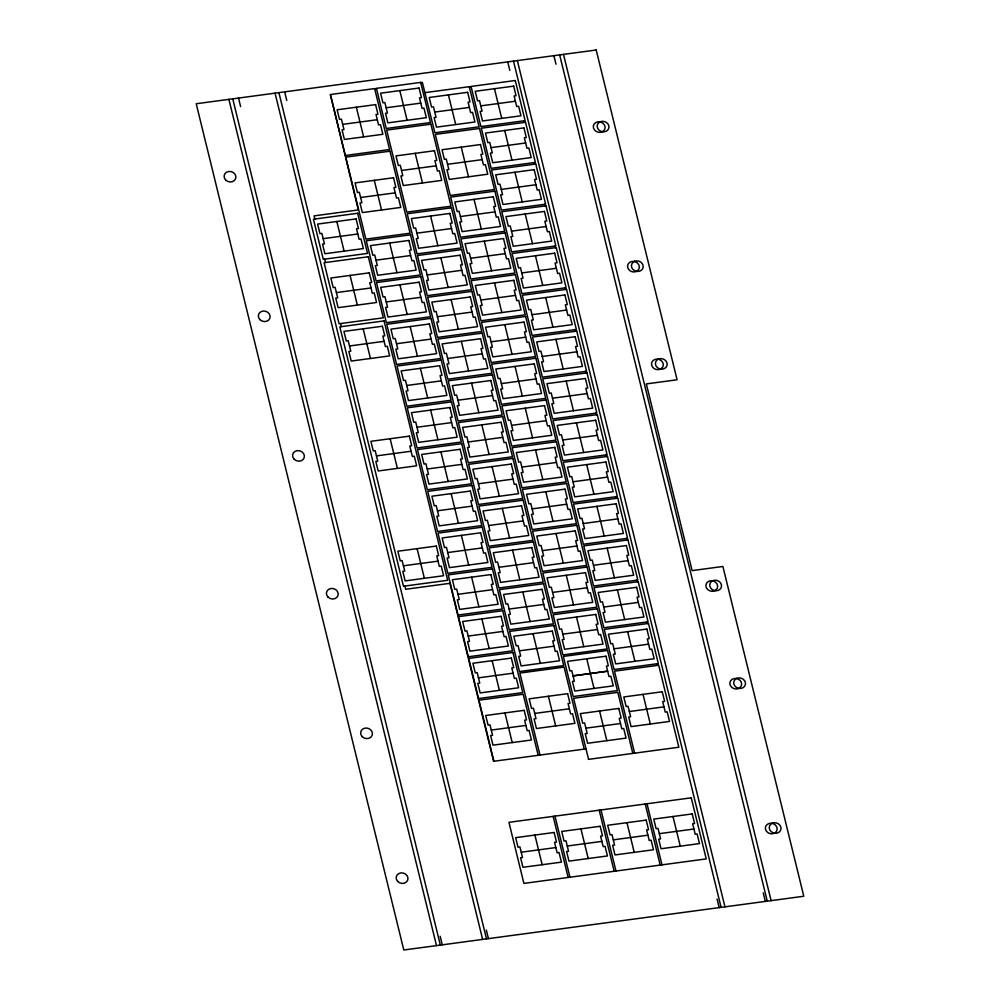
<?xml version="1.0" encoding="UTF-8"?>
<svg xmlns="http://www.w3.org/2000/svg" width="1000" height="1000" viewBox="0 0 1000 1000"><rect width="100%" height="100%" fill="white"/><g stroke="black" fill="none" stroke-linecap="round" stroke-linejoin="round"><path stroke-width="1.5" d="M330.45 94.725L358.312 209.938L314.088 215.875L314.862 219.037M374.675 88.775L376.475 88.537M420.7 82.587L422.362 82.375L434.875 132.775L479.1 126.825L469.25 86.7L425.025 92.638M469.3 86.875L471.1 86.638M386.163 107.775L420.775 103.125M342.688 124.362L377.3 119.712M434.762 112.062L469.375 107.413M480.788 105.875L515.4 101.225M491.025 147.637L525.65 142.988M401.538 170.475L436.15 165.825M447.575 164.288L482.188 159.637M360.625 197.488L395.238 192.838M501.275 189.4L535.887 184.75M460.387 216.525L495 211.875M323.175 238.65L357.788 233.988M416.925 233.175L451.538 228.525M511.525 231.163L546.138 226.513M376 260.188L410.613 255.538M470.625 258.288L505.238 253.637M427.163 274.95L461.788 270.287M336.4 292.587L371.012 287.938M521.763 272.938L556.375 268.288M386.25 301.95L420.863 297.3M480.875 300.05L515.487 295.4M437.413 316.712L472.025 312.062M532.013 314.7L566.625 310.05M349.5 345.975L384.113 341.325M396.488 343.725L431.112 339.075M491.125 341.825L525.737 337.175M447.663 358.475L482.275 353.825M542.263 356.463L576.875 351.812M406.737 385.487L441.35 380.838M501.362 383.587L535.975 378.938M457.9 400.238L492.512 395.588M552.5 398.225L587.112 393.575M416.987 427.25L451.6 422.6M511.613 425.35L546.225 420.7M468.15 442L502.762 437.35M376.463 455.887L411.075 451.238M562.75 439.988L597.362 435.337M427.225 469.012L461.85 464.363M521.85 467.113L556.475 462.463M478.4 483.775L513.013 479.113M573 481.763L607.612 477.1M437.475 510.775L472.088 506.125M532.1 508.875L566.712 504.225M488.638 525.538L523.25 520.887M583.237 523.525L617.85 518.875M447.725 552.55L482.337 547.9M403.425 565.8L438.038 561.15M542.35 550.65L576.962 546M498.888 567.3L533.5 562.65M593.488 565.288L628.1 560.638M457.962 594.312L492.575 589.663M552.587 592.413L587.2 587.762M509.137 609.062L543.75 604.412M603.725 607.05L638.35 602.4M468.212 636.075L502.825 631.425M562.837 634.175L597.45 629.525M519.375 650.825L553.987 646.175M613.975 648.812L648.587 644.163M478.462 677.837L513.075 673.188M573.05 675.825L607.675 671.175L573.088 675.938M534.725 713.425L569.35 708.775M491.275 730.075L525.887 725.425M629.362 711.525L663.975 706.862M585.9 728.175L620.513 723.525M585.875 748.9L493.575 761.312L449.913 583.325L405.675 589.275L404.888 586.038M588.438 759.375L678.838 747.225L658.725 665.212L614.487 671.162L634.612 753.175M521.237 852.212L555.85 847.562M567.263 846.025L601.875 841.375M613.288 839.85L647.9 835.188M659.325 833.662L693.938 829.013M563.5 54.387L771.1 900.65M559.663 54.913L767.25 901.162M763.238 892.875L765.325 901.425M553.888 55.688L555.988 64.225M517.35 60.6L724.95 906.85M513.5 61.112L721.1 907.362M717.087 899.087L719.175 907.625M524.163 120.775L524.562 122.4M534.412 162.537L534.812 164.175M544.663 204.3L545.062 205.938M554.9 246.062L555.3 247.7M565.15 287.825L565.55 289.462M575.4 329.6L575.8 331.225M585.638 371.362L586.038 372.987M595.887 413.125L596.287 414.762M606.125 454.888L606.538 456.525M616.375 496.65L616.775 498.288M626.625 538.425L627.025 540.05M636.862 580.188L637.263 581.812M647.113 621.95L647.513 623.587M657.362 663.713L657.763 665.35M507.738 61.887L509.837 70.425M494.45 88.713L501.725 118.375M504.7 130.475L511.975 160.138M514.95 172.25L522.225 201.912M525.188 214.013L532.463 243.675M535.438 255.775L542.712 285.438M545.675 297.538L552.962 327.2M555.925 339.3L563.2 368.963M566.175 381.075L573.45 410.737M576.413 422.837L583.688 452.5M586.663 464.6L593.938 494.263M596.912 506.362L604.188 536.025M607.15 548.125L614.425 577.788M617.4 589.9L624.675 619.562M627.65 631.663L634.925 661.325M643.025 694.362L650.3 724.025M672.987 816.5L680.263 846.162M647.025 803.775L662 864.837M632.812 753.413L617.825 692.337L573.6 698.288L588.575 759.35M645.225 804.013L660.2 865.088M448.425 94.9L455.7 124.562M461.238 147.137L468.512 176.8M474.05 199.375L481.325 229.037M484.3 241.137L491.575 270.8M494.538 282.9L501.825 312.562M504.787 324.663L512.062 354.325M515.037 366.425L522.312 396.087M525.275 408.188L532.55 437.85M535.525 449.963L542.8 479.625M545.775 491.725L553.05 521.388M556.013 533.488L563.288 563.15M566.263 575.25L573.538 604.913M576.5 617.013L583.787 646.675M586.75 658.787L594.025 688.45M599.562 711.012L606.838 740.675M626.962 822.688L634.237 852.35M600.988 809.95L615.975 871.025M584.212 749.125L564.1 667.125L519.862 673.062L539.987 755.075M599.188 810.2L614.175 871.263M399.825 90.612L407.1 120.275M415.213 153.325L422.488 182.987M430.588 216.025L437.863 245.688M440.838 257.787L448.113 287.45M451.087 299.55L458.363 329.212M461.325 341.312L468.6 370.975M471.575 383.088L478.85 412.75M481.812 424.85L489.1 454.513M492.062 466.613L499.338 496.275M502.312 508.375L509.588 538.038M512.55 550.138L519.825 579.8M522.8 591.912L530.075 621.575M533.05 633.675L540.325 663.337M548.4 696.263L555.675 725.925M580.925 828.875L588.212 858.538M554.963 816.137L569.95 877.212M538.188 755.312L523.2 694.237L478.975 700.188L493.95 761.25M553.162 816.388L568.15 877.45M356.35 107.212L363.625 136.875M374.288 180.325L381.562 210M389.675 243.038L396.95 272.7M399.913 284.8L407.188 314.462M410.163 326.562L417.438 356.225M420.412 368.325L427.688 397.987M430.65 410.1L437.925 439.762M440.9 451.863L448.175 481.525M451.15 493.625L458.425 523.288M461.388 535.388L468.663 565.05M471.637 577.15L478.913 606.812M481.875 618.913L489.162 648.575M492.125 660.688L499.4 690.35M504.938 712.913L512.212 742.575M534.9 835.062L542.175 864.725M336.838 221.488L344.113 251.15M350.075 275.425L357.35 305.087M363.175 328.825L370.45 358.488M390.138 438.738L397.413 468.4M417.1 548.65L424.375 578.312M284.662 91.862L286.762 100.4M324.7 259.163L325.525 262.5M340.5 323.575L341.25 326.65M486.325 930.088L488.413 938.625M278.9 92.638L486.5 938.888M275.05 93.15L482.65 939.4M238.512 98.062L240.613 106.6M440.175 936.287L442.262 944.837M232.75 98.837L440.337 945.088M228.9 99.35L436.5 945.612M600.325 121.725L599.062 122.438A5.962 5.225 16.5 0 0 601.287 131.5L602.812 131.838A5.962 5.225 16.5 0 0 608.825 125.8A5.962 5.225 16.5 0 0 600.325 121.725M603.212 131.237L601.95 131.95A5.962 5.225 16.5 0 1 593.45 127.875A5.962 5.225 16.5 0 1 599.462 121.838L600.988 122.175A5.962 5.225 16.5 0 1 603.212 131.237M634.575 261.312L633.312 262.025A5.962 5.225 16.5 0 0 635.538 271.087L637.05 271.425A5.962 5.225 16.5 0 0 643.075 265.387A5.962 5.225 16.5 0 0 634.575 261.312M637.45 270.825L636.188 271.537A5.962 5.225 16.5 0 1 627.688 267.462A5.962 5.225 16.5 0 1 633.713 261.425L635.225 261.762A5.962 5.225 16.5 0 1 637.45 270.825M658.538 359.025L657.275 359.738A5.962 5.225 16.5 0 0 659.5 368.8L661.025 369.137A5.962 5.225 16.5 0 0 667.038 363.1A5.962 5.225 16.5 0 0 658.538 359.025M661.425 368.537L660.163 369.25A5.962 5.225 16.5 0 1 651.663 365.175A5.962 5.225 16.5 0 1 657.675 359.137L659.2 359.475A5.962 5.225 16.5 0 1 661.425 368.537M712.9 580.625L711.637 581.325A5.962 5.225 16.5 0 0 713.863 590.4L715.387 590.737A5.962 5.225 16.5 0 0 721.4 584.7A5.962 5.225 16.5 0 0 712.9 580.625M715.788 590.138L714.525 590.85A5.962 5.225 16.5 0 1 706.025 586.763A5.962 5.225 16.5 0 1 712.038 580.737L713.562 581.075A5.962 5.225 16.5 0 1 715.788 590.138M736.875 678.337L735.612 679.038A5.962 5.225 16.5 0 0 737.837 688.112L739.35 688.45A5.962 5.225 16.5 0 0 745.375 682.412A5.962 5.225 16.5 0 0 736.875 678.337M739.75 687.85L738.487 688.562A5.962 5.225 16.5 0 1 729.987 684.475A5.962 5.225 16.5 0 1 736.012 678.45L737.525 678.787A5.962 5.225 16.5 0 1 739.75 687.85M772.4 823.15L771.137 823.863A5.962 5.225 16.5 0 0 773.363 832.938L774.875 833.263A5.962 5.225 16.5 0 0 780.9 827.237A5.962 5.225 16.5 0 0 772.4 823.15M775.275 832.675L774.013 833.388A5.962 5.225 16.5 0 1 765.512 829.3A5.962 5.225 16.5 0 1 771.538 823.275L773.062 823.612A5.962 5.225 16.5 0 1 775.275 832.675M596.2 50L196.213 103.75L403.8 950L803.787 896.25L722.887 566.475L692.125 570.612L646.325 383.913L677.087 379.775L596.2 50M374.625 88.6L330.4 94.537L345.35 155.475L389.575 149.537L374.625 88.6M420.662 82.413L376.425 88.35L386.275 128.488L430.5 122.537L420.662 82.413M419.062 88.038L380.6 93.2L382.95 102.8L384.875 102.537L387.438 113.012L385.525 113.263L387.875 122.863L426.337 117.7L423.975 108.1L422.062 108.362L419.487 97.888L421.413 97.625L419.062 88.038M515.288 80.512L471.05 86.45L480.9 126.587L525.125 120.638L515.288 80.512M375.588 104.625L337.125 109.787L339.475 119.388L341.4 119.125L343.963 129.6L342.05 129.863L344.4 139.45L382.863 134.288L380.5 124.688L378.575 124.95L376.012 114.475L377.938 114.225L375.588 104.625M467.65 92.312L429.2 97.487L431.55 107.088L433.475 106.825L436.037 117.287L434.113 117.55L436.475 127.15L474.938 121.975L472.575 112.387L470.65 112.638L468.088 102.175L470.012 101.912L467.65 92.312M513.688 86.137L475.225 91.3L477.575 100.9L479.5 100.638L482.075 111.112L480.15 111.363L482.5 120.962L520.962 115.8L518.612 106.2L516.688 106.463L514.113 95.988L516.038 95.725L513.688 86.137M430.9 124.175L386.675 130.113L406.788 212.125L451.025 206.188L430.9 124.175M479.5 128.463L435.275 134.4L450.25 195.475L494.487 189.525L479.5 128.463M525.525 122.275L481.3 128.212L491.15 168.35L535.375 162.413L525.525 122.275M523.925 127.9L485.475 133.062L487.825 142.662L489.75 142.4L492.312 152.875L490.387 153.125L492.75 162.725L531.2 157.562L528.85 147.963L526.925 148.225L524.362 137.75L526.287 137.5L523.925 127.9M389.988 151.188L345.75 157.125L365.875 239.137L410.1 233.2L389.988 151.188M434.438 150.738L395.975 155.9L398.338 165.5L400.262 165.238L402.825 175.712L400.9 175.975L403.263 185.562L441.712 180.4L439.363 170.8L437.438 171.062L434.875 160.588L436.8 160.338L434.438 150.738M480.475 144.55L442.013 149.725L444.363 159.312L446.287 159.062L448.85 169.525L446.938 169.788L449.288 179.387L487.75 174.213L485.387 164.613L483.462 164.875L480.9 154.4L482.825 154.15L480.475 144.55M393.525 177.75L355.062 182.913L357.413 192.512L359.338 192.25L361.9 202.725L359.988 202.975L362.337 212.575L400.8 207.413L398.438 197.812L396.525 198.075L393.95 187.6L395.875 187.35L393.525 177.75M535.775 164.037L491.55 169.988L501.388 210.113L545.625 204.175L535.775 164.037M534.175 169.662L495.712 174.825L498.075 184.425L499.988 184.163L502.562 194.638L500.637 194.9L502.987 204.488L541.45 199.325L539.1 189.725L537.175 189.988L534.6 179.513L536.525 179.262L534.175 169.662M494.888 191.163L450.65 197.1L460.5 237.237L504.725 231.3L494.888 191.163M357.675 213.275L313.438 219.225L323.288 259.35L367.512 253.412L357.675 213.275M493.288 196.788L454.825 201.95L457.175 211.55L459.1 211.287L461.662 221.762L459.75 222.025L462.1 231.612L500.562 226.45L498.2 216.85L496.287 217.113L493.713 206.637L495.637 206.388L493.288 196.788M356.075 218.9L317.613 224.075L319.962 233.663L321.887 233.412L324.45 243.875L322.537 244.137L324.888 253.738L363.35 248.562L360.988 238.975L359.075 239.225L356.5 228.762L358.425 228.5L356.075 218.9M451.425 207.812L407.188 213.762L417.038 253.888L461.262 247.95L451.425 207.812M449.825 213.438L411.362 218.612L413.713 228.2L415.637 227.95L418.212 238.412L416.287 238.675L418.638 248.275L457.1 243.1L454.75 233.5L452.825 233.762L450.25 223.3L452.175 223.038L449.825 213.438M546.025 205.8L501.788 211.75L511.637 251.875L555.862 245.938L546.025 205.8M544.425 211.425L505.962 216.6L508.312 226.188L510.238 225.938L512.8 236.4L510.887 236.663L513.237 246.262L551.7 241.088L549.338 231.488L547.425 231.75L544.85 221.287L546.775 221.025L544.425 211.425M410.5 234.825L366.275 240.775L376.112 280.9L420.35 274.962L410.5 234.825M408.9 240.45L370.438 245.613L372.8 255.212L374.725 254.963L377.287 265.425L375.363 265.688L377.713 275.275L416.175 270.113L413.825 260.512L411.9 260.775L409.338 250.3L411.25 250.05L408.9 240.45M505.125 232.925L460.9 238.875L470.75 279L514.975 273.062L505.125 232.925M368.338 256.75L324.1 262.7L339.087 323.762L383.312 317.825L368.338 256.75M503.525 238.55L465.062 243.713L467.425 253.312L469.35 253.05L471.912 263.525L469.988 263.788L472.35 273.375L510.8 268.212L508.45 258.612L506.525 258.875L503.963 248.4L505.887 248.15L503.525 238.55M461.662 249.587L417.438 255.525L427.287 295.663L471.512 289.713L461.662 249.587M460.062 255.2L421.613 260.375L423.963 269.962L425.887 269.713L428.45 280.175L426.525 280.438L428.888 290.038L467.337 284.862L464.988 275.275L463.062 275.525L460.5 265.062L462.425 264.8L460.062 255.2M556.263 247.575L512.038 253.512L521.888 293.65L566.112 287.7L556.263 247.575M369.3 272.838L330.838 278.012L333.2 287.613L335.125 287.35L337.688 297.825L335.763 298.075L338.113 307.675L376.575 302.5L374.225 292.913L372.3 293.163L369.738 282.7L371.65 282.438L369.3 272.838M554.663 253.188L516.2 258.363L518.562 267.962L520.487 267.7L523.05 278.163L521.125 278.425L523.488 288.025L561.938 282.85L559.587 273.263L557.663 273.512L555.1 263.05L557.025 262.787L554.663 253.188M420.75 276.588L376.512 282.538L386.362 322.663L430.588 316.725L420.75 276.588M419.15 282.213L380.688 287.387L383.038 296.975L384.963 296.725L387.537 307.188L385.613 307.45L387.962 317.05L426.425 311.875L424.075 302.275L422.15 302.538L419.575 292.075L421.5 291.812L419.15 282.213M515.375 274.688L471.15 280.637L480.988 320.763L525.212 314.825L515.375 274.688M513.775 280.312L475.312 285.487L477.663 295.075L479.588 294.825L482.163 305.287L480.238 305.55L482.587 315.15L521.05 309.975L518.7 300.375L516.775 300.637L514.2 290.175L516.125 289.913L513.775 280.312M471.912 291.35L427.688 297.288L437.525 337.425L481.763 331.475L471.912 291.35M470.312 296.975L431.85 302.137L434.212 311.737L436.125 311.475L438.7 321.95L436.775 322.2L439.125 331.8L477.587 326.637L475.238 317.038L473.312 317.288L470.737 306.825L472.663 306.562L470.312 296.975M566.512 289.337L522.288 295.275L532.125 335.412L576.35 329.462L566.512 289.337M564.913 294.962L526.45 300.125L528.8 309.725L530.725 309.462L533.3 319.938L531.375 320.188L533.725 329.787L572.188 324.625L569.837 315.025L567.913 315.275L565.337 304.812L567.263 304.55L564.913 294.962M384.075 320.9L339.837 326.838L403.475 586.237L447.7 580.288L384.075 320.9M430.988 318.363L386.763 324.3L396.613 364.438L440.838 358.488L430.988 318.363M382.4 326.238L343.938 331.4L346.3 341L348.212 340.737L350.788 351.213L348.862 351.475L351.213 361.062L389.675 355.9L387.325 346.3L385.4 346.562L382.825 336.087L384.75 335.838L382.4 326.238M429.387 323.975L390.938 329.15L393.288 338.75L395.213 338.488L397.775 348.95L395.85 349.212L398.212 358.812L436.675 353.638L434.312 344.05L432.388 344.3L429.825 333.837L431.75 333.575L429.387 323.975M525.625 316.462L481.388 322.4L491.238 362.537L535.462 356.587L525.625 316.462M524.012 322.075L485.562 327.25L487.912 336.85L489.837 336.587L492.4 347.05L490.475 347.312L492.837 356.912L531.3 351.737L528.938 342.15L527.013 342.4L524.45 331.938L526.375 331.675L524.012 322.075M482.163 333.113L437.925 339.05L447.775 379.188L492 373.237L482.163 333.113M480.562 338.738L442.1 343.9L444.45 353.5L446.375 353.237L448.938 363.713L447.025 363.963L449.375 373.562L487.837 368.4L485.475 358.8L483.562 359.062L480.988 348.587L482.912 348.325L480.562 338.738M576.763 331.1L532.525 337.038L542.375 377.175L586.6 371.225L576.763 331.1M575.163 336.725L536.7 341.887L539.05 351.488L540.975 351.225L543.538 361.7L541.625 361.95L543.975 371.55L582.438 366.388L580.075 356.788L578.15 357.05L575.588 346.575L577.513 346.312L575.163 336.725M441.238 360.125L397.013 366.062L406.85 406.2L451.087 400.25L441.238 360.125M439.637 365.75L401.175 370.913L403.537 380.513L405.45 380.25L408.025 390.725L406.1 390.975L408.45 400.575L446.912 395.412L444.562 385.812L442.638 386.075L440.075 375.6L441.987 375.337L439.637 365.75M535.862 358.225L491.637 364.162L501.475 404.3L545.712 398.35L535.862 358.225M534.263 363.85L495.8 369.012L498.162 378.612L500.075 378.35L502.65 388.825L500.725 389.075L503.075 398.675L541.538 393.512L539.188 383.913L537.263 384.175L534.7 373.7L536.613 373.438L534.263 363.85M492.4 374.875L448.175 380.825L458.025 420.95L502.25 415.012L492.4 374.875M490.8 380.5L452.337 385.662L454.7 395.262L456.625 395L459.188 405.475L457.262 405.737L459.625 415.325L498.075 410.163L495.725 400.562L493.8 400.825L491.238 390.35L493.162 390.1L490.8 380.5M587 372.863L542.775 378.812L552.612 418.938L596.85 413L587 372.863M585.4 378.488L546.938 383.65L549.3 393.25L551.225 392.987L553.787 403.462L551.862 403.725L554.212 413.312L592.675 408.15L590.325 398.55L588.4 398.812L585.837 388.338L587.75 388.088L585.4 378.488M451.488 401.887L407.25 407.825L417.1 447.962L461.325 442.025L451.488 401.887M449.888 407.512L411.425 412.675L413.775 422.275L415.7 422.013L418.263 432.488L416.35 432.738L418.7 442.337L457.163 437.175L454.8 427.575L452.887 427.837L450.312 417.362L452.238 417.113L449.888 407.512M546.112 399.988L501.875 405.925L511.725 446.062L555.95 440.125L546.112 399.988M544.513 405.613L506.05 410.775L508.4 420.375L510.325 420.112L512.9 430.588L510.975 430.838L513.325 440.438L551.788 435.275L549.438 425.675L547.513 425.938L544.938 415.462L546.862 415.213L544.513 405.613M502.65 416.637L458.425 422.587L468.263 462.713L512.487 456.775L502.65 416.637M501.05 422.262L462.587 427.438L464.938 437.025L466.863 436.775L469.438 447.238L467.512 447.5L469.862 457.1L508.325 451.925L505.975 442.325L504.05 442.587L501.475 432.113L503.4 431.863L501.05 422.262M409.363 436.15L370.9 441.312L373.263 450.913L375.175 450.65L377.75 461.125L375.825 461.388L378.175 470.975L416.637 465.812L414.288 456.213L412.362 456.475L409.787 446L411.712 445.75L409.363 436.15M597.25 414.625L553.013 420.575L562.863 460.7L607.087 454.762L597.25 414.625M595.65 420.25L557.188 425.425L559.538 435.012L561.462 434.762L564.038 445.225L562.112 445.487L564.462 455.087L602.925 449.913L600.575 440.312L598.65 440.575L596.075 430.112L598 429.85L595.65 420.25M461.725 443.65L417.5 449.6L427.35 489.725L471.575 483.787L461.725 443.65M460.125 449.275L421.662 454.438L424.025 464.038L425.95 463.775L428.512 474.25L426.587 474.513L428.95 484.1L467.4 478.938L465.05 469.338L463.125 469.6L460.562 459.125L462.488 458.875L460.125 449.275M556.35 441.75L512.125 447.7L521.975 487.825L566.2 481.887L556.35 441.75M554.75 447.375L516.3 452.537L518.65 462.137L520.575 461.875L523.138 472.35L521.213 472.612L523.575 482.2L562.025 477.038L559.675 467.438L557.75 467.7L555.188 457.225L557.112 456.975L554.75 447.375M512.9 458.4L468.663 464.35L478.512 504.475L522.737 498.537L512.9 458.4M511.3 464.025L472.837 469.2L475.188 478.787L477.113 478.537L479.675 489L477.75 489.263L480.112 498.862L518.575 493.688L516.213 484.1L514.288 484.35L511.725 473.888L513.65 473.625L511.3 464.025M607.487 456.4L563.263 462.337L573.112 502.475L617.337 496.525L607.487 456.4M605.887 462.013L567.438 467.188L569.788 476.775L571.712 476.525L574.275 486.987L572.35 487.25L574.712 496.85L613.175 491.675L610.812 482.088L608.888 482.337L606.325 471.875L608.25 471.613L605.887 462.013M471.975 485.412L427.75 491.362L437.587 531.487L481.825 525.55L471.975 485.412M470.375 491.037L431.912 496.213L434.263 505.8L436.188 505.55L438.762 516.013L436.838 516.275L439.188 525.875L477.65 520.7L475.3 511.1L473.375 511.362L470.8 500.9L472.725 500.637L470.375 491.037M566.6 483.512L522.375 489.462L532.212 529.587L576.45 523.65L566.6 483.512M565 489.137L526.538 494.312L528.9 503.9L530.812 503.65L533.387 514.113L531.462 514.375L533.812 523.975L572.275 518.8L569.925 509.2L568 509.462L565.425 499L567.35 498.738L565 489.137M523.138 500.175L478.913 506.112L488.75 546.25L532.987 540.3L523.138 500.175M521.538 505.788L483.075 510.962L485.438 520.562L487.362 520.3L489.925 530.763L488 531.025L490.35 540.625L528.812 535.45L526.462 525.862L524.538 526.112L521.975 515.65L523.888 515.388L521.538 505.788M617.737 498.162L573.513 504.1L583.35 544.237L627.587 538.288L617.737 498.162M616.138 503.775L577.675 508.95L580.037 518.55L581.95 518.288L584.525 528.763L582.6 529.012L584.95 538.612L623.413 533.438L621.062 523.85L619.138 524.1L616.575 513.638L618.488 513.375L616.138 503.775M482.225 527.188L437.987 533.125L447.837 573.263L492.062 567.312L482.225 527.188M480.625 532.8L442.163 537.975L444.513 547.575L446.438 547.312L449 557.775L447.088 558.038L449.438 567.638L487.9 562.463L485.538 552.875L483.612 553.125L481.05 542.663L482.975 542.4L480.625 532.8M576.85 525.288L532.612 531.225L542.463 571.362L586.688 565.413L576.85 525.288M436.325 546.062L397.863 551.225L400.225 560.825L402.137 560.562L404.712 571.038L402.788 571.3L405.138 580.887L443.6 575.725L441.25 566.125L439.325 566.388L436.75 555.913L438.675 555.662L436.325 546.062M575.25 530.9L536.788 536.075L539.138 545.662L541.062 545.413L543.625 555.875L541.712 556.138L544.062 565.737L582.525 560.562L580.163 550.975L578.25 551.225L575.675 540.763L577.6 540.5L575.25 530.9M533.387 541.938L489.15 547.875L499 588.013L543.225 582.062L533.387 541.938M531.788 547.562L493.325 552.725L495.675 562.325L497.6 562.062L500.175 572.537L498.25 572.788L500.6 582.388L539.062 577.225L536.712 567.625L534.788 567.888L532.212 557.413L534.138 557.15L531.788 547.562M627.987 539.925L583.75 545.862L593.6 586L637.825 580.05L627.987 539.925M626.388 545.55L587.925 550.712L590.275 560.312L592.2 560.05L594.763 570.525L592.85 570.775L595.2 580.375L633.663 575.212L631.3 565.612L629.388 565.875L626.812 555.4L628.737 555.138L626.388 545.55M492.463 568.95L448.237 574.888L458.075 615.025L502.312 609.075L492.463 568.95M490.863 574.575L452.4 579.738L454.762 589.338L456.688 589.075L459.25 599.55L457.325 599.8L459.688 609.4L498.137 604.237L495.788 594.637L493.862 594.888L491.3 584.425L493.225 584.163L490.863 574.575M587.087 567.05L542.863 572.987L552.712 613.125L596.938 607.175L587.087 567.05M585.487 572.675L547.025 577.837L549.388 587.438L551.312 587.175L553.875 597.65L551.95 597.9L554.312 607.5L592.762 602.337L590.413 592.737L588.488 592.987L585.925 582.525L587.85 582.263L585.487 572.675M543.625 583.7L499.4 589.65L509.25 629.775L553.475 623.837L543.625 583.7M542.025 589.325L503.575 594.487L505.925 604.087L507.85 603.825L510.412 614.3L508.488 614.562L510.85 624.15L549.312 618.987L546.95 609.388L545.025 609.65L542.463 599.175L544.388 598.925L542.025 589.325M638.225 581.688L594 587.638L603.85 627.762L648.075 621.825L638.225 581.688M636.625 587.312L598.162 592.475L600.525 602.075L602.45 601.812L605.013 612.288L603.088 612.55L605.45 622.137L643.9 616.975L641.55 607.375L639.625 607.638L637.062 597.163L638.987 596.912L636.625 587.312M502.713 610.712L458.488 616.65L468.325 656.787L512.55 650.85L502.713 610.712M501.112 616.337L462.65 621.5L465 631.1L466.925 630.837L469.5 641.312L467.575 641.562L469.925 651.162L508.387 646L506.037 636.4L504.113 636.663L501.538 626.188L503.462 625.925L501.112 616.337M597.337 608.812L553.112 614.75L562.95 654.887L607.188 648.938L597.337 608.812M595.737 614.438L557.275 619.6L559.625 629.2L561.55 628.938L564.125 639.412L562.2 639.663L564.55 649.262L603.013 644.1L600.662 634.5L598.737 634.763L596.163 624.288L598.088 624.025L595.737 614.438M553.875 625.462L509.65 631.413L519.487 671.538L563.725 665.6L553.875 625.462M552.275 631.087L513.812 636.25L516.175 645.85L518.088 645.6L520.662 656.062L518.737 656.325L521.087 665.913L559.55 660.75L557.2 651.15L555.275 651.413L552.712 640.938L554.625 640.688L552.275 631.087M648.475 623.45L604.25 629.4L614.087 669.525L658.325 663.587L648.475 623.45M646.875 629.075L608.413 634.237L610.763 643.838L612.688 643.587L615.262 654.05L613.337 654.312L615.688 663.9L654.15 658.737L651.8 649.137L649.875 649.4L647.3 638.925L649.225 638.675L646.875 629.075M512.95 652.475L468.725 658.425L478.575 698.55L522.8 692.613L512.95 652.475M511.35 658.1L472.9 663.263L475.25 672.862L477.175 672.6L479.738 683.075L477.812 683.337L480.175 692.925L518.638 687.763L516.275 678.162L514.35 678.425L511.788 667.95L513.713 667.7L511.35 658.1M607.55 650.462L563.325 656.413L573.175 696.538L617.4 690.6L607.55 650.462M605.988 656.2L567.525 661.363L569.875 670.962L571.8 670.7L574.362 681.175L572.45 681.438L574.8 691.025L613.263 685.863L610.9 676.263L608.975 676.525L606.413 666.05L608.337 665.8L605.988 656.2M567.625 693.675L529.175 698.85L531.525 708.45L533.45 708.188L536.013 718.65L534.087 718.913L536.45 728.512L574.913 723.337L572.55 713.75L570.625 714L568.062 703.538L569.987 703.275L567.625 693.675M524.175 710.337L485.712 715.5L488.062 725.1L489.988 724.837L492.55 735.312L490.637 735.562L492.987 745.163L531.45 740L529.087 730.4L527.163 730.662L524.6 720.188L526.525 719.925L524.175 710.337M662.25 691.775L623.8 696.95L626.15 706.538L628.075 706.287L630.638 716.75L628.713 717.013L631.075 726.612L669.538 721.438L667.175 711.85L665.25 712.1L662.688 701.637L664.613 701.375L662.25 691.775M618.8 708.438L580.337 713.6L582.688 723.2L584.612 722.938L587.175 733.413L585.262 733.662L587.612 743.263L626.075 738.1L623.713 728.5L621.8 728.763L619.225 718.288L621.15 718.025L618.8 708.438M691.25 797.825L508.938 822.325L523.913 883.4L706.237 858.9L691.25 797.825M554.138 832.475L515.675 837.638L518.025 847.237L519.95 846.975L522.513 857.45L520.588 857.712L522.95 867.3L561.413 862.138L559.05 852.537L557.125 852.8L554.562 842.325L556.487 842.075L554.138 832.475M600.163 826.287L561.7 831.45L564.05 841.05L565.975 840.8L568.55 851.263L566.625 851.525L568.975 861.125L607.438 855.95L605.087 846.35L603.162 846.612L600.588 836.137L602.513 835.888L600.163 826.287M646.188 820.1L607.725 825.275L610.087 834.862L612.013 834.613L614.575 845.075L612.65 845.337L615 854.938L653.462 849.762L651.112 840.175L649.188 840.425L646.625 829.963L648.538 829.7L646.188 820.1M692.212 813.925L653.763 819.087L656.112 828.688L658.037 828.425L660.6 838.9L658.675 839.15L661.038 848.75L699.5 843.587L697.138 833.988L695.212 834.237L692.65 823.775L694.575 823.512L692.212 813.925M397.713 881.425A5.962 5.225 16.5 0 0 407.713 880.088A5.962 5.225 16.5 0 0 400.788 872.9A5.962 5.225 16.5 0 0 397.713 881.425M362.188 736.6A5.962 5.225 16.5 0 0 372.175 735.263A5.962 5.225 16.5 0 0 365.262 728.075A5.962 5.225 16.5 0 0 362.188 736.6M225.65 180A5.962 5.225 16.5 0 0 235.637 178.65A5.962 5.225 16.5 0 0 228.713 171.475A5.962 5.225 16.5 0 0 225.65 180M259.887 319.587A5.962 5.225 16.5 0 0 269.875 318.238A5.962 5.225 16.5 0 0 262.962 311.062A5.962 5.225 16.5 0 0 259.887 319.587M294.125 459.175A5.962 5.225 16.5 0 0 304.125 457.825A5.962 5.225 16.5 0 0 297.2 450.65A5.962 5.225 16.5 0 0 294.125 459.175M327.95 597.013A5.962 5.225 16.5 0 0 337.938 595.675A5.962 5.225 16.5 0 0 331.012 588.488A5.962 5.225 16.5 0 0 327.95 597.013"/></g></svg>
